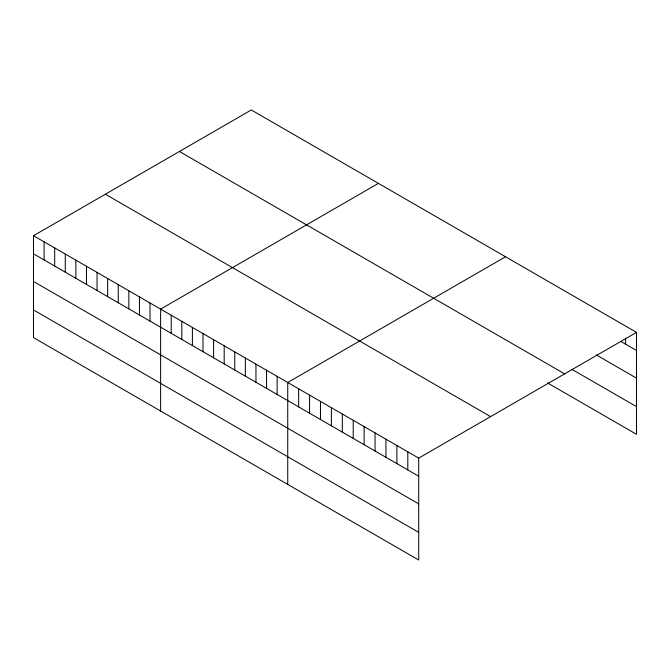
<?xml version="1.0" encoding="UTF-8"?>
<svg xmlns="http://www.w3.org/2000/svg" width="670" height="670" viewBox="0 0 670 670"><rect width="100%" height="100%" fill="white"/><g stroke="black" fill="none" stroke-linecap="round" stroke-linejoin="round"><path stroke-width="1" d="M33.5 235.714L418.708 458.113L418.708 560.019L33.5 337.621L33.5 235.714L251.292 109.98L636.5 332.379L636.5 434.286L547.507 382.905M378.408 183.371L160.616 309.113L160.616 411.02M505.532 256.761L287.74 382.503L287.74 484.41M418.708 458.113L636.5 332.379M620.546 341.264L636.5 350.477M596.2 354.866L636.5 378.131M571.853 369.304L636.5 406.623M179.418 151.47L564.626 373.868M105.374 194.225L490.582 416.623M33.5 253.821L418.708 476.219M33.5 281.475L418.708 503.873M33.5 309.967L418.708 532.365M625.587 338.141L625.587 344.171M407.796 451.815L407.796 469.913M396.883 445.517L396.883 463.615M385.962 439.21L385.962 457.317M375.049 432.912L375.049 451.01M364.137 426.606L364.137 444.713M353.224 420.308L353.224 438.406M342.311 414.01L342.311 432.108M331.39 407.703L331.39 425.81M320.478 401.405L320.478 419.504M309.565 395.099L309.565 413.206M298.653 388.801L298.653 406.899M277.146 376.381L277.146 394.488M266.551 370.267L266.551 388.374M255.957 364.153L255.957 382.252M245.362 358.04L245.362 376.138M234.768 351.918L234.768 370.024M224.182 345.804L224.182 363.902M213.588 339.69L213.588 357.788M202.993 333.576L202.993 351.675M192.399 327.454L192.399 345.561M181.805 321.34L181.805 339.439M171.21 315.227L171.21 333.325M150.021 302.991L150.021 321.097M139.435 296.877L139.435 314.975M128.841 290.763L128.841 308.862M118.247 284.649L118.247 302.748M107.652 278.527L107.652 296.634M97.058 272.414L97.058 290.512M86.463 266.3L86.463 284.398M75.869 260.178L75.869 278.284M65.283 254.064L65.283 272.171M54.689 247.95L54.689 266.049M44.094 241.837L44.094 259.935"/></g></svg>
